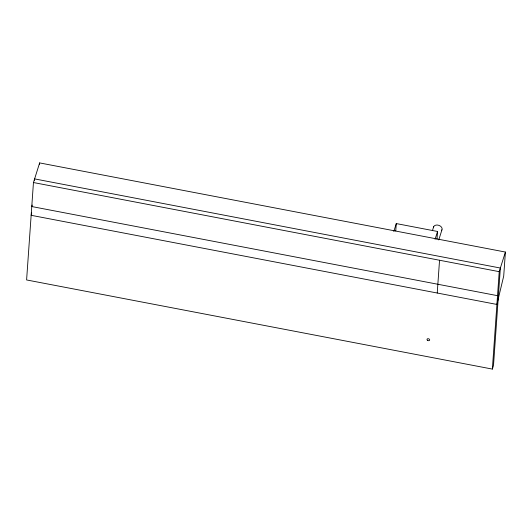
<?xml version="1.0" encoding="UTF-8"?>
<svg xmlns="http://www.w3.org/2000/svg" width="532" height="532" viewBox="0 0 532 532"><rect width="100%" height="100%" fill="white"/><g stroke="black" fill="none" stroke-linecap="round" stroke-linejoin="round"><path stroke-width="0.8" d="M31.714 212.946L31.149 215.307L496.908 304.444L503.711 276.055L505.4 252.048L39.641 162.912L33.456 182.536L26.6 279.952L492.359 369.088L493.503 365.451L500.359 268.035L34.6 178.898M34.533 180.408L34.647 178.752M39.528 164.568L39.641 162.912M395.761 230.968L396.28 223.573L437.543 231.473L436.991 239.32M437.238 293.026L439.538 260.248M492.359 369.088L499.216 271.666L505.4 252.048M32.246 205.033L31.767 206.542L497.526 295.679M393.806 231.433L396.28 223.573M432.476 230.522L433.7 226.645M435.07 239.327L437.543 231.473M438.76 239.939L441.932 229.864M33.456 182.536L499.216 271.666M433.494 227.43A4.429 3.092 17.5 0 1 439.146 225.448A4.429 3.092 17.5 0 1 441.447 230.542M427.349 340.201A1.377 0.958 17.5 0 0 429.617 340.194A1.377 0.958 17.5 0 0 428.061 338.691A1.377 0.958 17.5 0 0 427.349 340.201"/></g></svg>
